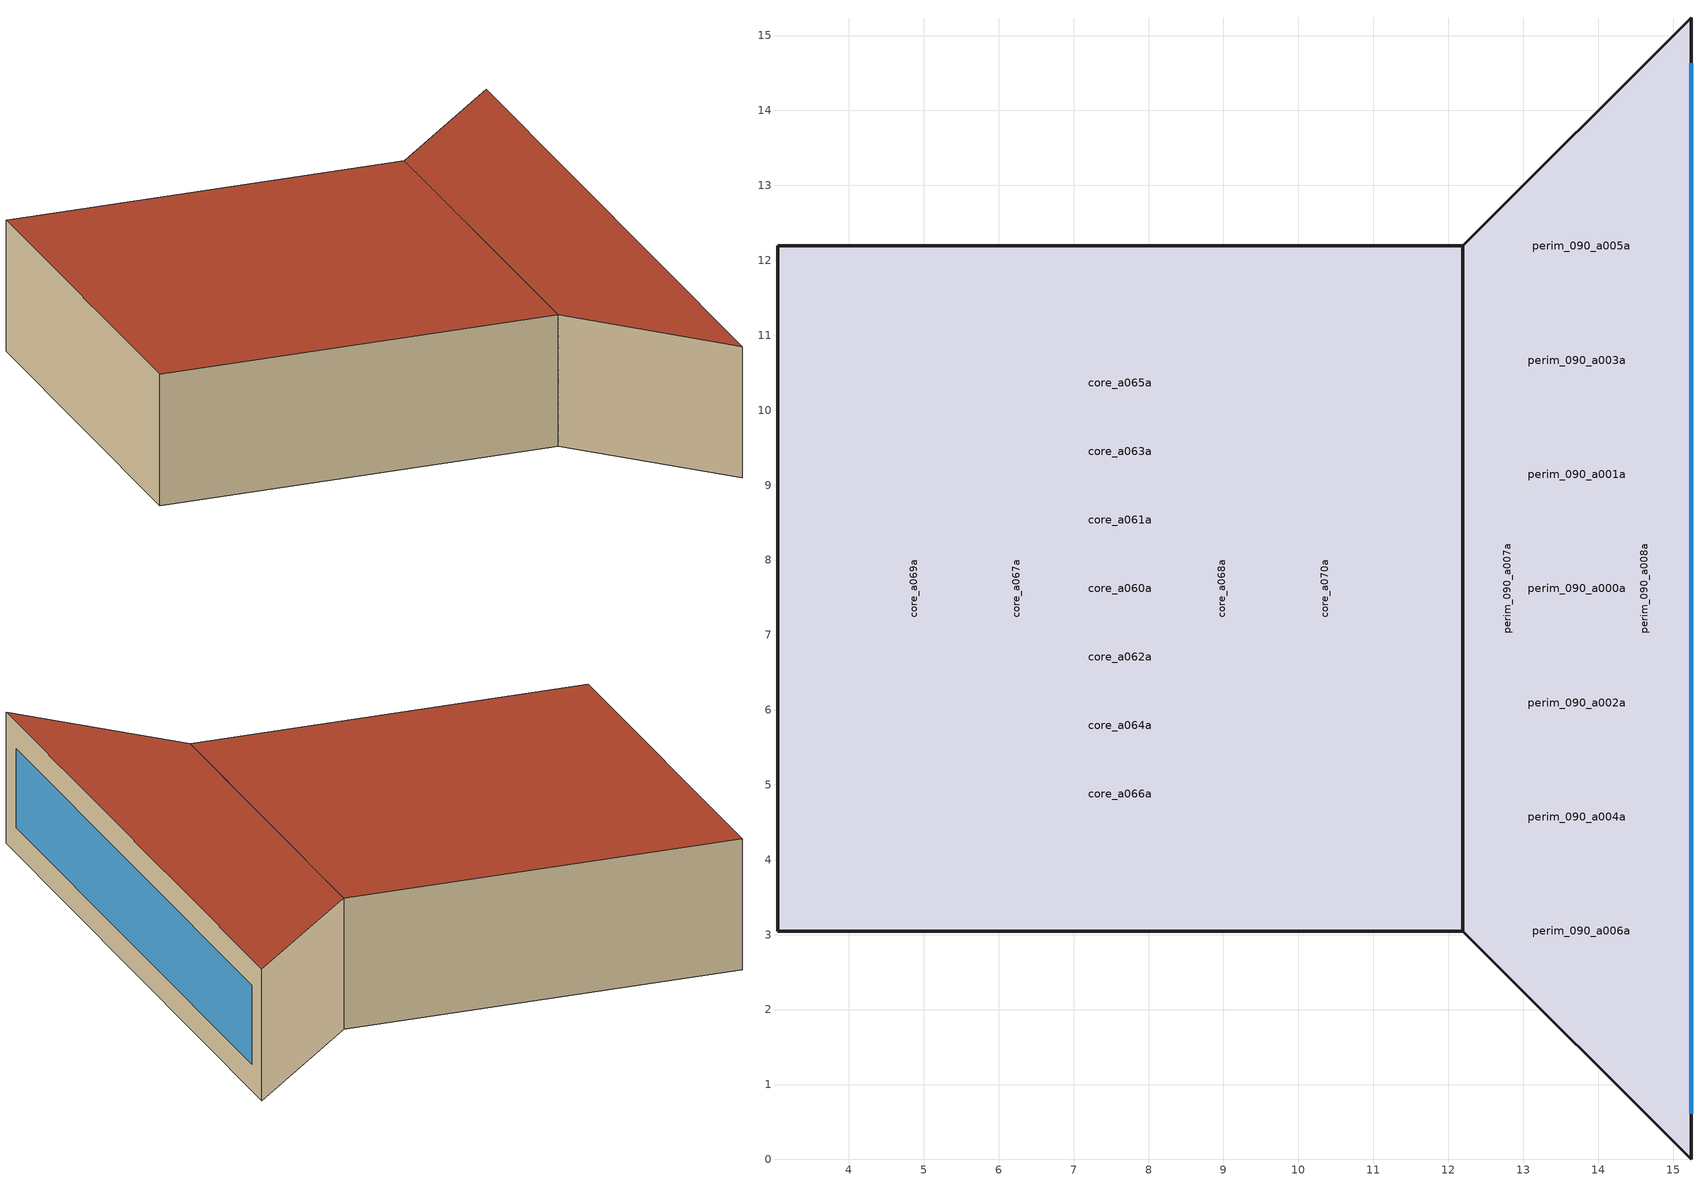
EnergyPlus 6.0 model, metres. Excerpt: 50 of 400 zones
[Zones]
perim_090_a000a
 floor ground (Exterior Floor): 15.24,15.24 15.24,0 12.19,3.05 12.19,12.19 z0
 wall outside (Exterior Wall): 12.19,12.19 12.19,3.05 15.24,0 15.24,15.24 12.19,12.19 z0:3.05
 window (Exterior Window): 15.24,0.61 15.24,14.63 z0.61:2.44
 roof outside (Exterior Roof): 15.24,0 15.24,15.24 12.19,12.19 12.19,3.05 z3.05
perim_090_a001a
 floor ground (Exterior Floor): 15.24,15.24 15.24,0 12.19,3.05 12.19,12.19 z0
 wall outside (Exterior Wall): 12.19,12.19 12.19,3.05 15.24,0 15.24,15.24 12.19,12.19 z0:3.05
 window (Exterior Window): 15.24,0.61 15.24,14.63 z0.61:2.44
 roof outside (Exterior Roof): 15.24,0 15.24,15.24 12.19,12.19 12.19,3.05 z3.05
perim_090_a002a
 floor ground (Exterior Floor): 15.24,15.24 15.24,0 12.19,3.05 12.19,12.19 z0
 wall outside (Exterior Wall): 12.19,12.19 12.19,3.05 15.24,0 15.24,15.24 12.19,12.19 z0:3.05
 window (Exterior Window): 15.24,0.61 15.24,14.63 z0.61:2.44
 roof outside (Exterior Roof): 15.24,0 15.24,15.24 12.19,12.19 12.19,3.05 z3.05
perim_090_a003a
 floor ground (Exterior Floor): 15.24,15.24 15.24,0 12.19,3.05 12.19,12.19 z0
 wall outside (Exterior Wall): 12.19,12.19 12.19,3.05 15.24,0 15.24,15.24 12.19,12.19 z0:3.05
 window (Exterior Window): 15.24,0.61 15.24,14.63 z0.61:2.44
 roof outside (Exterior Roof): 15.24,0 15.24,15.24 12.19,12.19 12.19,3.05 z3.05
perim_090_a004a
 floor ground (Exterior Floor): 15.24,15.24 15.24,0 12.19,3.05 12.19,12.19 z0
 wall outside (Exterior Wall): 12.19,12.19 12.19,3.05 15.24,0 15.24,15.24 12.19,12.19 z0:3.05
 window (Exterior Window): 15.24,0.61 15.24,14.63 z0.61:2.44
 roof outside (Exterior Roof): 15.24,0 15.24,15.24 12.19,12.19 12.19,3.05 z3.05
perim_090_a005a
 floor ground (Exterior Floor): 15.24,15.24 15.24,0 12.19,3.05 12.19,12.19 z0
 wall outside (Exterior Wall): 12.19,12.19 12.19,3.05 15.24,0 15.24,15.24 12.19,12.19 z0:3.05
 window (Exterior Window): 15.24,0.61 15.24,14.63 z0.61:2.44
 roof outside (Exterior Roof): 15.24,0 15.24,15.24 12.19,12.19 12.19,3.05 z3.05
perim_090_a006a
 floor ground (Exterior Floor): 15.24,15.24 15.24,0 12.19,3.05 12.19,12.19 z0
 wall outside (Exterior Wall): 12.19,12.19 12.19,3.05 15.24,0 15.24,15.24 12.19,12.19 z0:3.05
 window (Exterior Window): 15.24,0.61 15.24,14.63 z0.61:2.44
 roof outside (Exterior Roof): 15.24,0 15.24,15.24 12.19,12.19 12.19,3.05 z3.05
perim_090_a007a
 floor ground (Exterior Floor): 15.24,15.24 15.24,0 12.19,3.05 12.19,12.19 z0
 wall outside (Exterior Wall): 12.19,12.19 12.19,3.05 15.24,0 15.24,15.24 12.19,12.19 z0:3.05
 window (Exterior Window): 15.24,0.61 15.24,14.63 z0.61:2.44
 roof outside (Exterior Roof): 15.24,0 15.24,15.24 12.19,12.19 12.19,3.05 z3.05
perim_090_a008a
 floor ground (Exterior Floor): 15.24,15.24 15.24,0 12.19,3.05 12.19,12.19 z0
 wall outside (Exterior Wall): 12.19,12.19 12.19,3.05 15.24,0 15.24,15.24 12.19,12.19 z0:3.05
 window (Exterior Window): 15.24,0.61 15.24,14.63 z0.61:2.44
 roof outside (Exterior Roof): 15.24,0 15.24,15.24 12.19,12.19 12.19,3.05 z3.05
perim_090_a009a
 floor ground (Exterior Floor): 15.24,15.24 15.24,0 12.19,3.05 12.19,12.19 z0
 wall outside (Exterior Wall): 12.19,12.19 12.19,3.05 15.24,0 15.24,15.24 12.19,12.19 z0:3.05
 window (Exterior Window): 15.24,0.61 15.24,14.63 z0.61:2.44
 roof outside (Exterior Roof): 15.24,0 15.24,15.24 12.19,12.19 12.19,3.05 z3.05
perim_090_a010a
 floor ground (Exterior Floor): 15.24,15.24 15.24,0 12.19,3.05 12.19,12.19 z0
 wall outside (Exterior Wall): 12.19,12.19 12.19,3.05 15.24,0 15.24,15.24 12.19,12.19 z0:3.05
 window (Exterior Window): 15.24,0.61 15.24,14.63 z0.61:2.44
 roof outside (Exterior Roof): 15.24,0 15.24,15.24 12.19,12.19 12.19,3.05 z3.05
perim_090_a011a
 floor ground (Exterior Floor): 15.24,15.24 15.24,0 12.19,3.05 12.19,12.19 z0
 wall outside (Exterior Wall): 12.19,12.19 12.19,3.05 15.24,0 15.24,15.24 12.19,12.19 z0:3.05
 window (Exterior Window): 15.24,0.61 15.24,14.63 z0.61:2.44
 roof outside (Exterior Roof): 15.24,0 15.24,15.24 12.19,12.19 12.19,3.05 z3.05
perim_090_a012a
 floor ground (Exterior Floor): 15.24,15.24 15.24,0 12.19,3.05 12.19,12.19 z0
 wall outside (Exterior Wall): 12.19,12.19 12.19,3.05 15.24,0 15.24,15.24 12.19,12.19 z0:3.05
 window (Exterior Window): 15.24,0.61 15.24,14.63 z0.61:2.44
 roof outside (Exterior Roof): 15.24,0 15.24,15.24 12.19,12.19 12.19,3.05 z3.05
perim_090_a013a
 floor ground (Exterior Floor): 15.24,15.24 15.24,0 12.19,3.05 12.19,12.19 z0
 wall outside (Exterior Wall): 12.19,12.19 12.19,3.05 15.24,0 15.24,15.24 12.19,12.19 z0:3.05
 window (Exterior Window): 15.24,0.61 15.24,14.63 z0.61:2.44
 roof outside (Exterior Roof): 15.24,0 15.24,15.24 12.19,12.19 12.19,3.05 z3.05
perim_090_a014a
 floor ground (Exterior Floor): 15.24,15.24 15.24,0 12.19,3.05 12.19,12.19 z0
 wall outside (Exterior Wall): 12.19,12.19 12.19,3.05 15.24,0 15.24,15.24 12.19,12.19 z0:3.05
 window (Exterior Window): 15.24,0.61 15.24,14.63 z0.61:2.44
 roof outside (Exterior Roof): 15.24,0 15.24,15.24 12.19,12.19 12.19,3.05 z3.05
perim_090_a015a
 floor ground (Exterior Floor): 15.24,15.24 15.24,0 12.19,3.05 12.19,12.19 z0
 wall outside (Exterior Wall): 12.19,12.19 12.19,3.05 15.24,0 15.24,15.24 12.19,12.19 z0:3.05
 window (Exterior Window): 15.24,0.61 15.24,14.63 z0.61:2.44
 roof outside (Exterior Roof): 15.24,0 15.24,15.24 12.19,12.19 12.19,3.05 z3.05
perim_090_a016a
 floor ground (Exterior Floor): 15.24,15.24 15.24,0 12.19,3.05 12.19,12.19 z0
 wall outside (Exterior Wall): 12.19,12.19 12.19,3.05 15.24,0 15.24,15.24 12.19,12.19 z0:3.05
 window (Exterior Window): 15.24,0.61 15.24,14.63 z0.61:2.44
 roof outside (Exterior Roof): 15.24,0 15.24,15.24 12.19,12.19 12.19,3.05 z3.05
perim_090_a017a
 floor ground (Exterior Floor): 15.24,15.24 15.24,0 12.19,3.05 12.19,12.19 z0
 wall outside (Exterior Wall): 12.19,12.19 12.19,3.05 15.24,0 15.24,15.24 12.19,12.19 z0:3.05
 window (Exterior Window): 15.24,0.61 15.24,14.63 z0.61:2.44
 roof outside (Exterior Roof): 15.24,0 15.24,15.24 12.19,12.19 12.19,3.05 z3.05
perim_090_a018a
 floor ground (Exterior Floor): 15.24,15.24 15.24,0 12.19,3.05 12.19,12.19 z0
 wall outside (Exterior Wall): 12.19,12.19 12.19,3.05 15.24,0 15.24,15.24 12.19,12.19 z0:3.05
 window (Exterior Window): 15.24,0.61 15.24,14.63 z0.61:2.44
 roof outside (Exterior Roof): 15.24,0 15.24,15.24 12.19,12.19 12.19,3.05 z3.05
perim_090_a019a
 floor ground (Exterior Floor): 15.24,15.24 15.24,0 12.19,3.05 12.19,12.19 z0
 wall outside (Exterior Wall): 12.19,12.19 12.19,3.05 15.24,0 15.24,15.24 12.19,12.19 z0:3.05
 window (Exterior Window): 15.24,0.61 15.24,14.63 z0.61:2.44
 roof outside (Exterior Roof): 15.24,0 15.24,15.24 12.19,12.19 12.19,3.05 z3.05
perim_090_a020a
 floor ground (Exterior Floor): 15.24,15.24 15.24,0 12.19,3.05 12.19,12.19 z0
 wall outside (Exterior Wall): 12.19,12.19 12.19,3.05 15.24,0 15.24,15.24 12.19,12.19 z0:3.05
 window (Exterior Window): 15.24,0.61 15.24,14.63 z0.61:2.44
 roof outside (Exterior Roof): 15.24,0 15.24,15.24 12.19,12.19 12.19,3.05 z3.05
perim_090_a021a
 floor ground (Exterior Floor): 15.24,15.24 15.24,0 12.19,3.05 12.19,12.19 z0
 wall outside (Exterior Wall): 12.19,12.19 12.19,3.05 15.24,0 15.24,15.24 12.19,12.19 z0:3.05
 window (Exterior Window): 15.24,0.61 15.24,14.63 z0.61:2.44
 roof outside (Exterior Roof): 15.24,0 15.24,15.24 12.19,12.19 12.19,3.05 z3.05
perim_090_a022a
 floor ground (Exterior Floor): 15.24,15.24 15.24,0 12.19,3.05 12.19,12.19 z0
 wall outside (Exterior Wall): 12.19,12.19 12.19,3.05 15.24,0 15.24,15.24 12.19,12.19 z0:3.05
 window (Exterior Window): 15.24,0.61 15.24,14.63 z0.61:2.44
 roof outside (Exterior Roof): 15.24,0 15.24,15.24 12.19,12.19 12.19,3.05 z3.05
perim_090_a023a
 floor ground (Exterior Floor): 15.24,15.24 15.24,0 12.19,3.05 12.19,12.19 z0
 wall outside (Exterior Wall): 12.19,12.19 12.19,3.05 15.24,0 15.24,15.24 12.19,12.19 z0:3.05
 window (Exterior Window): 15.24,0.61 15.24,14.63 z0.61:2.44
 roof outside (Exterior Roof): 15.24,0 15.24,15.24 12.19,12.19 12.19,3.05 z3.05
perim_090_a024a
 floor ground (Exterior Floor): 15.24,15.24 15.24,0 12.19,3.05 12.19,12.19 z0
 wall outside (Exterior Wall): 12.19,12.19 12.19,3.05 15.24,0 15.24,15.24 12.19,12.19 z0:3.05
 window (Exterior Window): 15.24,0.61 15.24,14.63 z0.61:2.44
 roof outside (Exterior Roof): 15.24,0 15.24,15.24 12.19,12.19 12.19,3.05 z3.05
perim_090_a025a
 floor ground (Exterior Floor): 15.24,15.24 15.24,0 12.19,3.05 12.19,12.19 z0
 wall outside (Exterior Wall): 12.19,12.19 12.19,3.05 15.24,0 15.24,15.24 12.19,12.19 z0:3.05
 window (Exterior Window): 15.24,0.61 15.24,14.63 z0.61:2.44
 roof outside (Exterior Roof): 15.24,0 15.24,15.24 12.19,12.19 12.19,3.05 z3.05
perim_090_a026a
 floor ground (Exterior Floor): 15.24,15.24 15.24,0 12.19,3.05 12.19,12.19 z0
 wall outside (Exterior Wall): 12.19,12.19 12.19,3.05 15.24,0 15.24,15.24 12.19,12.19 z0:3.05
 window (Exterior Window): 15.24,0.61 15.24,14.63 z0.61:2.44
 roof outside (Exterior Roof): 15.24,0 15.24,15.24 12.19,12.19 12.19,3.05 z3.05
perim_090_a027a
 floor ground (Exterior Floor): 15.24,15.24 15.24,0 12.19,3.05 12.19,12.19 z0
 wall outside (Exterior Wall): 12.19,12.19 12.19,3.05 15.24,0 15.24,15.24 12.19,12.19 z0:3.05
 window (Exterior Window): 15.24,0.61 15.24,14.63 z0.61:2.44
 roof outside (Exterior Roof): 15.24,0 15.24,15.24 12.19,12.19 12.19,3.05 z3.05
perim_090_a028a
 floor ground (Exterior Floor): 15.24,15.24 15.24,0 12.19,3.05 12.19,12.19 z0
 wall outside (Exterior Wall): 12.19,12.19 12.19,3.05 15.24,0 15.24,15.24 12.19,12.19 z0:3.05
 window (Exterior Window): 15.24,0.61 15.24,14.63 z0.61:2.44
 roof outside (Exterior Roof): 15.24,0 15.24,15.24 12.19,12.19 12.19,3.05 z3.05
perim_090_a029a
 floor ground (Exterior Floor): 15.24,15.24 15.24,0 12.19,3.05 12.19,12.19 z0
 wall outside (Exterior Wall): 12.19,12.19 12.19,3.05 15.24,0 15.24,15.24 12.19,12.19 z0:3.05
 window (Exterior Window): 15.24,0.61 15.24,14.63 z0.61:2.44
 roof outside (Exterior Roof): 15.24,0 15.24,15.24 12.19,12.19 12.19,3.05 z3.05
core_a060a
 floor ground (Exterior Floor): 12.19,12.19 12.19,3.05 3.05,3.05 3.05,12.19 z0
 wall outside (Exterior Wall): 3.05,3.05 12.19,3.05 12.19,12.19 3.05,12.19 3.05,3.05 z0:3.05
 roof outside (Exterior Roof): 12.19,3.05 12.19,12.19 3.05,12.19 3.05,3.05 z3.05
core_a061a
 floor ground (Exterior Floor): 12.19,12.19 12.19,3.05 3.05,3.05 3.05,12.19 z0
 wall outside (Exterior Wall): 3.05,3.05 12.19,3.05 12.19,12.19 3.05,12.19 3.05,3.05 z0:3.05
 roof outside (Exterior Roof): 12.19,3.05 12.19,12.19 3.05,12.19 3.05,3.05 z3.05
core_a062a
 floor ground (Exterior Floor): 12.19,12.19 12.19,3.05 3.05,3.05 3.05,12.19 z0
 wall outside (Exterior Wall): 3.05,3.05 12.19,3.05 12.19,12.19 3.05,12.19 3.05,3.05 z0:3.05
 roof outside (Exterior Roof): 12.19,3.05 12.19,12.19 3.05,12.19 3.05,3.05 z3.05
core_a063a
 floor ground (Exterior Floor): 12.19,12.19 12.19,3.05 3.05,3.05 3.05,12.19 z0
 wall outside (Exterior Wall): 3.05,3.05 12.19,3.05 12.19,12.19 3.05,12.19 3.05,3.05 z0:3.05
 roof outside (Exterior Roof): 12.19,3.05 12.19,12.19 3.05,12.19 3.05,3.05 z3.05
core_a064a
 floor ground (Exterior Floor): 12.19,12.19 12.19,3.05 3.05,3.05 3.05,12.19 z0
 wall outside (Exterior Wall): 3.05,3.05 12.19,3.05 12.19,12.19 3.05,12.19 3.05,3.05 z0:3.05
 roof outside (Exterior Roof): 12.19,3.05 12.19,12.19 3.05,12.19 3.05,3.05 z3.05
core_a065a
 floor ground (Exterior Floor): 12.19,12.19 12.19,3.05 3.05,3.05 3.05,12.19 z0
 wall outside (Exterior Wall): 3.05,3.05 12.19,3.05 12.19,12.19 3.05,12.19 3.05,3.05 z0:3.05
 roof outside (Exterior Roof): 12.19,3.05 12.19,12.19 3.05,12.19 3.05,3.05 z3.05
core_a066a
 floor ground (Exterior Floor): 12.19,12.19 12.19,3.05 3.05,3.05 3.05,12.19 z0
 wall outside (Exterior Wall): 3.05,3.05 12.19,3.05 12.19,12.19 3.05,12.19 3.05,3.05 z0:3.05
 roof outside (Exterior Roof): 12.19,3.05 12.19,12.19 3.05,12.19 3.05,3.05 z3.05
core_a067a
 floor ground (Exterior Floor): 12.19,12.19 12.19,3.05 3.05,3.05 3.05,12.19 z0
 wall outside (Exterior Wall): 3.05,3.05 12.19,3.05 12.19,12.19 3.05,12.19 3.05,3.05 z0:3.05
 roof outside (Exterior Roof): 12.19,3.05 12.19,12.19 3.05,12.19 3.05,3.05 z3.05
core_a068a
 floor ground (Exterior Floor): 12.19,12.19 12.19,3.05 3.05,3.05 3.05,12.19 z0
 wall outside (Exterior Wall): 3.05,3.05 12.19,3.05 12.19,12.19 3.05,12.19 3.05,3.05 z0:3.05
 roof outside (Exterior Roof): 12.19,3.05 12.19,12.19 3.05,12.19 3.05,3.05 z3.05
core_a069a
 floor ground (Exterior Floor): 12.19,12.19 12.19,3.05 3.05,3.05 3.05,12.19 z0
 wall outside (Exterior Wall): 3.05,3.05 12.19,3.05 12.19,12.19 3.05,12.19 3.05,3.05 z0:3.05
 roof outside (Exterior Roof): 12.19,3.05 12.19,12.19 3.05,12.19 3.05,3.05 z3.05
core_a070a
 floor ground (Exterior Floor): 12.19,12.19 12.19,3.05 3.05,3.05 3.05,12.19 z0
 wall outside (Exterior Wall): 3.05,3.05 12.19,3.05 12.19,12.19 3.05,12.19 3.05,3.05 z0:3.05
 roof outside (Exterior Roof): 12.19,3.05 12.19,12.19 3.05,12.19 3.05,3.05 z3.05
core_a071a
 floor ground (Exterior Floor): 12.19,12.19 12.19,3.05 3.05,3.05 3.05,12.19 z0
 wall outside (Exterior Wall): 3.05,3.05 12.19,3.05 12.19,12.19 3.05,12.19 3.05,3.05 z0:3.05
 roof outside (Exterior Roof): 12.19,3.05 12.19,12.19 3.05,12.19 3.05,3.05 z3.05
core_a072a
 floor ground (Exterior Floor): 12.19,12.19 12.19,3.05 3.05,3.05 3.05,12.19 z0
 wall outside (Exterior Wall): 3.05,3.05 12.19,3.05 12.19,12.19 3.05,12.19 3.05,3.05 z0:3.05
 roof outside (Exterior Roof): 12.19,3.05 12.19,12.19 3.05,12.19 3.05,3.05 z3.05
core_a073a
 floor ground (Exterior Floor): 12.19,12.19 12.19,3.05 3.05,3.05 3.05,12.19 z0
 wall outside (Exterior Wall): 3.05,3.05 12.19,3.05 12.19,12.19 3.05,12.19 3.05,3.05 z0:3.05
 roof outside (Exterior Roof): 12.19,3.05 12.19,12.19 3.05,12.19 3.05,3.05 z3.05
core_a074a
 floor ground (Exterior Floor): 12.19,12.19 12.19,3.05 3.05,3.05 3.05,12.19 z0
 wall outside (Exterior Wall): 3.05,3.05 12.19,3.05 12.19,12.19 3.05,12.19 3.05,3.05 z0:3.05
 roof outside (Exterior Roof): 12.19,3.05 12.19,12.19 3.05,12.19 3.05,3.05 z3.05
core_a075a
 floor ground (Exterior Floor): 12.19,12.19 12.19,3.05 3.05,3.05 3.05,12.19 z0
 wall outside (Exterior Wall): 3.05,3.05 12.19,3.05 12.19,12.19 3.05,12.19 3.05,3.05 z0:3.05
 roof outside (Exterior Roof): 12.19,3.05 12.19,12.19 3.05,12.19 3.05,3.05 z3.05
core_a076a
 floor ground (Exterior Floor): 12.19,12.19 12.19,3.05 3.05,3.05 3.05,12.19 z0
 wall outside (Exterior Wall): 3.05,3.05 12.19,3.05 12.19,12.19 3.05,12.19 3.05,3.05 z0:3.05
 roof outside (Exterior Roof): 12.19,3.05 12.19,12.19 3.05,12.19 3.05,3.05 z3.05
core_a077a
 floor ground (Exterior Floor): 12.19,12.19 12.19,3.05 3.05,3.05 3.05,12.19 z0
 wall outside (Exterior Wall): 3.05,3.05 12.19,3.05 12.19,12.19 3.05,12.19 3.05,3.05 z0:3.05
 roof outside (Exterior Roof): 12.19,3.05 12.19,12.19 3.05,12.19 3.05,3.05 z3.05
core_a078a
 floor ground (Exterior Floor): 12.19,12.19 12.19,3.05 3.05,3.05 3.05,12.19 z0
 wall outside (Exterior Wall): 3.05,3.05 12.19,3.05 12.19,12.19 3.05,12.19 3.05,3.05 z0:3.05
 roof outside (Exterior Roof): 12.19,3.05 12.19,12.19 3.05,12.19 3.05,3.05 z3.05
core_a079a
 floor ground (Exterior Floor): 12.19,12.19 12.19,3.05 3.05,3.05 3.05,12.19 z0
 wall outside (Exterior Wall): 3.05,3.05 12.19,3.05 12.19,12.19 3.05,12.19 3.05,3.05 z0:3.05
 roof outside (Exterior Roof): 12.19,3.05 12.19,12.19 3.05,12.19 3.05,3.05 z3.05
[Building]
increase zone count test: North Axis {deg}=-0; Terrain=CITY; Loads Convergence Tolerance Value=0.04; Temperature Convergence Tolerance Value {deltaC}=0.4; Solar Distribution=FULLINTERIORANDEXTERIOR; Maximum Number of Warmup Days=25
[Site:Location]
Site:Location {fe7555c4-f0c3-4fda-930d-e99a9caff5f8}: 0, 0, 0, 0
[Material]
Name | Roughness | Thickness {m} | Conductivity {W/m-K} | Density {kg/m3} | Specific Heat {J/kg-K}
G01a 19mm gypsum board | MediumSmooth | 0.019 | 0.16 | 800 | 1090
F16 Acoustic tile | MediumSmooth | 0.0191 | 0.06 | 368 | 590
M01 100mm brick | MediumRough | 0.1016 | 0.89 | 1920 | 790
I02 50mm insulation board | MediumRough | 0.0508 | 0.03 | 43 | 1210
M15 200mm heavyweight concrete | MediumRough | 0.2032 | 1.95 | 2240 | 900
M11 100mm lightweight concrete | MediumRough | 0.1016 | 0.53 | 1280 | 840
[Material:AirGap]
Name | Thermal Resistance {m2-K/W}
F05 Ceiling air space resistance | 0.18
F04 Wall air space resistance | 0.15
[WindowMaterial:Glazing]
Clear 3mm: Optical Data Type=SpectralAverage; Thickness {m}=0.003; Solar Transmittance at Normal Incidence=0.837; Front Side Solar Reflectance at Normal Incidence=0.075; Back Side Solar Reflectance at Normal Incidence=0.075; Visible Transmittance at Normal Incidence=0.898; Front Side Visible Reflectance at Normal Incidence=0.081; Back Side Visible Reflectance at Normal Incidence=0.081; Infrared Transmittance at Normal Incidence=0; Front Side Infrared Hemispherical Emissivity=0.84; Back Side Infrared Hemispherical Emissivity=0.84; Conductivity {W/m-K}=0.9
[WindowMaterial:Gas]
Air 13mm: Gas Type=Air; Thickness {m}=0.0127
[Construction]
Exterior Roof: M11 100mm lightweight concrete, F05 Ceiling air space resistance, F16 Acoustic tile
Exterior Wall: M01 100mm brick, M15 200mm heavyweight concrete, I02 50mm insulation board, F04 Wall air space resistance, G01a 19mm gypsum board
Exterior Window: Clear 3mm, Air 13mm, Clear 3mm
Exterior Floor: I02 50mm insulation board, M15 200mm heavyweight concrete
[Zone]
perim_090_a000a; perim_090_a001a; perim_090_a002a; perim_090_a003a; perim_090_a004a; perim_090_a005a; perim_090_a006a; perim_090_a007a; perim_090_a008a; perim_090_a009a; perim_090_a010a; perim_090_a011a; perim_090_a012a; perim_090_a013a; perim_090_a014a; perim_090_a015a; perim_090_a016a; perim_090_a017a; perim_090_a018a; perim_090_a019a; perim_090_a020a; perim_090_a021a; perim_090_a022a; perim_090_a023a; perim_090_a024a; perim_090_a025a; perim_090_a026a; perim_090_a027a; perim_090_a028a; perim_090_a029a: -0, 12.192, 3.048, 0, , 1
core_a060a; core_a061a; core_a062a; core_a063a; core_a064a; core_a065a; core_a066a; core_a067a; core_a068a; core_a069a; core_a070a; core_a071a; core_a072a; core_a073a; core_a074a; core_a075a; core_a076a; core_a077a; core_a078a; core_a079a: -0, 3.048, 3.048, 0, , 1
